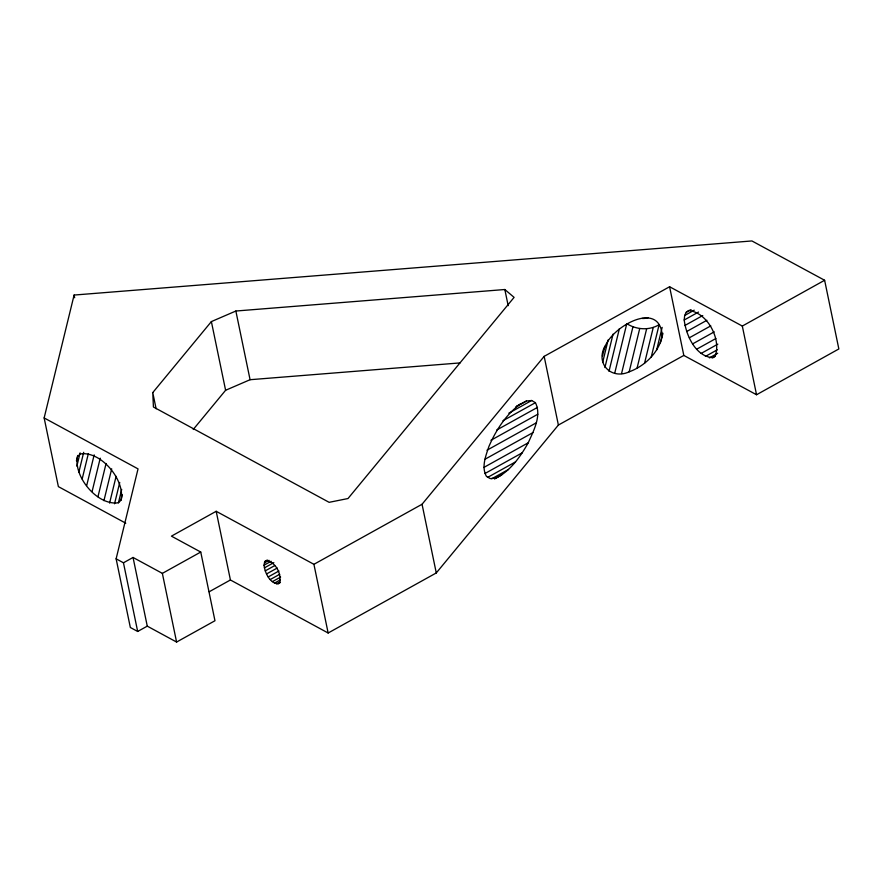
<?xml version="1.0" encoding="UTF-8"?>
<svg xmlns="http://www.w3.org/2000/svg" width="883" height="883" viewBox="0 0 883 883"><rect width="100%" height="100%" fill="white"/><g stroke="black" fill="none" stroke-linecap="round" stroke-linejoin="round"><path stroke-width="1.32" d="M264.028 565.208L265.032 561.378L266.291 560.506C275.441 561.632 282.24 574.403 279.304 582.912L278.046 583.784C269.547 583.078 264.977 572.769 264.028 565.208L271.136 561.257M684.204 320.01L684.678 315.496L686.257 312.24L688.817 310.463C707.426 312.714 721.279 338.664 715.285 355.97L712.724 357.736C695.451 356.335 686.124 335.385 684.204 320.01L698.519 312.052M494.436 478.994C509.844 471.743 520.098 457.217 528.244 442.791C533.597 430.672 541.864 415.827 535.429 402.681L531.654 400.507L526.478 401.003L516.632 406.125M44.15 417.935L74.106 295.054L751.908 240.949L824.623 280.264L838.85 348.951L756.543 394.745L683.817 355.43L669.59 286.743L544.16 356.368L422.052 504.259L313.918 564.314L216.192 511.29L171.434 536.147L200.75 552.052L214.966 620.738L176.589 642.051L147.273 626.146L133.046 557.46L123.454 562.791L116.126 558.807L138.035 468.884L44.15 417.935L58.377 486.621L125.772 523.2M76.424 460.816L77.549 456.643L80.165 453.961C100.971 450.573 125.342 480.12 121.07 500.076L118.454 502.758C97.307 506.091 72.483 475.849 77.726 455.462M76.854 466.169L80.099 452.858M78.819 472.361L83.697 452.306M82.174 478.961L88.366 453.542M86.7 485.529L94.172 454.855M92.086 491.599L100.232 458.178M97.958 496.765L106.07 463.498M103.929 500.683L111.7 468.818M109.591 503.078L116.103 476.312M114.536 503.785L119.735 482.46M118.454 502.758L121.711 489.403M121.07 500.076L122.362 494.745M662.835 333.189C660.153 351.191 645.848 365.661 629.182 371.831C611.632 379.966 595.407 364.094 604.767 346.533M602.493 355.893L604.976 346.147M602.692 362.284L608.133 339.911M604.91 367.549L613.045 334.138M608.994 371.335L619.391 328.653M614.678 373.388L626.787 323.653C636.356 329.767 649.259 330.695 659.115 324.701L651.224 357.096M621.555 373.553L632.945 326.798M629.182 371.831L639.722 328.542M637.007 368.343L646.654 328.763M644.535 363.31L653.265 327.461M656.621 350.109L662.162 327.383M660.363 342.825L662.57 333.785M604.325 348.818C609.667 327.516 659.998 298.675 662.206 335.75M152.759 392.593L211.379 321.589L235.86 311.026L504.833 289.514L514.094 297.372L348.001 498.531L329.116 502.328L153.421 406.997L152.759 392.593L156.103 408.752M193.234 429.48L225.607 390.275L250.077 379.712L460.043 362.913M216.192 511.29L230.419 579.976L328.145 633.001L436.279 572.946L558.387 425.054L683.817 355.43M520.23 404.127C505.804 414.701 495.926 430.319 488.884 446.533C485.805 455.882 481.158 467.041 486.467 476.434L490.242 478.597L495.418 478.1L501.665 474.988M686.257 312.24L691.025 309.58M684.678 315.496L694.226 310.176M684.866 325.496L702.758 315.54M686.599 331.566L706.886 320.286M689.303 337.814L710.782 325.871M692.791 343.807L714.259 331.853M696.819 349.127L715.903 338.509M669.59 286.743L742.316 326.059L824.623 280.264M701.124 353.432L717.824 344.149M705.396 356.423L717.327 349.789M709.358 357.891L717.702 353.244M712.724 357.736L715.12 356.401M133.046 557.46L162.362 573.365L200.75 552.052M515.65 407.008L526.478 401.003M508.818 413.189L531.654 400.507M502.968 420.705L535.429 402.681M496.654 430.054L537.526 407.361M116.126 558.807L130.342 627.493L137.671 631.466L147.273 626.146M209.216 591.753L230.419 579.976M265.032 561.378L267.406 560.054M264.26 562.979L268.995 560.341M490.937 440.264L537.824 414.226M264.348 567.901L273.829 562.637M265.209 570.893L274.679 565.628M486.986 450.209L536.279 422.836M266.534 573.961L277.196 568.045M268.255 576.919L278.918 570.992M484.922 459.281L533.012 432.571M270.231 579.546L279.712 574.281M272.339 581.665L280.639 577.063M274.447 583.133L280.364 579.844M483.763 467.493L528.244 442.791M276.39 583.862L279.944 581.886M278.046 583.784L280.419 582.471M485.021 473.476L522.294 452.78M487.902 477.25L515.573 461.875M491.699 478.796L508.531 469.447M742.316 326.059L756.543 394.745M544.16 356.368L558.387 425.054M504.833 289.514L508.178 305.673M422.052 504.259L436.279 572.946M313.918 564.314L328.145 633.001M235.86 311.026L250.077 379.712M211.379 321.589L225.607 390.275M162.362 573.365L176.589 642.051M74.106 295.054L74.658 297.748M123.454 562.791L137.671 631.466M648.089 317.714A14.481 12.075 13.7 0 1 642.018 318.432"/></g></svg>
